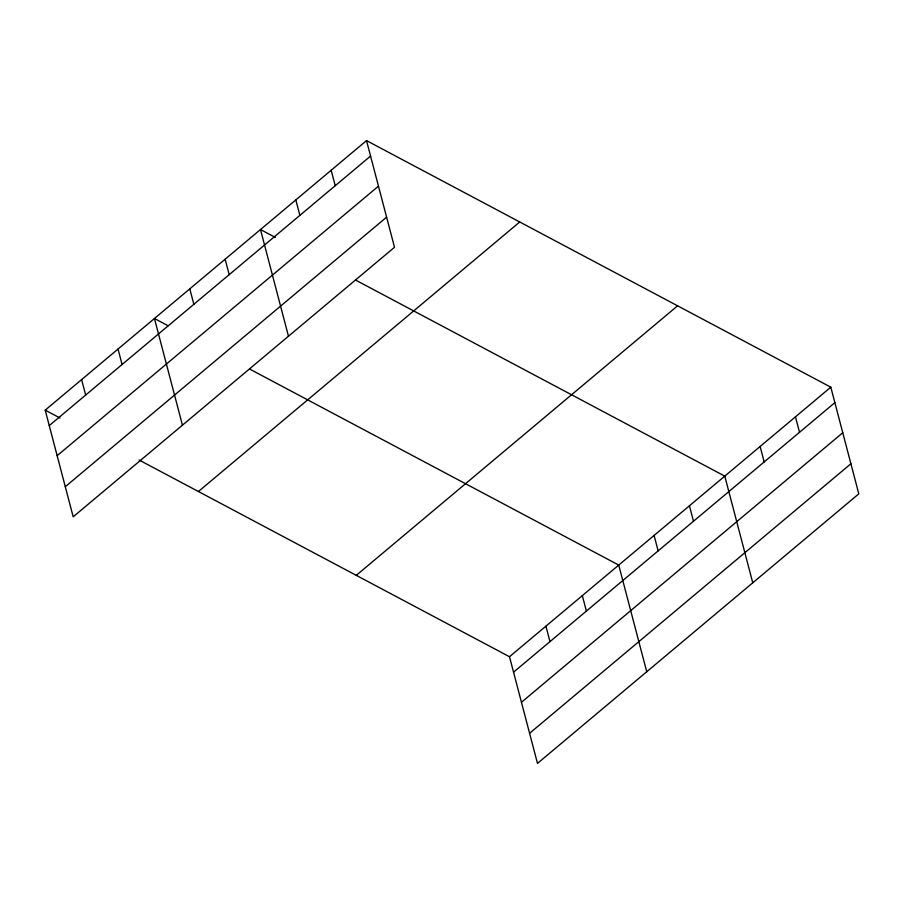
<?xml version="1.0" encoding="UTF-8"?>
<svg xmlns="http://www.w3.org/2000/svg" width="904" height="904" viewBox="0 0 904 904"><rect width="100%" height="100%" fill="white"/><g stroke="black" fill="none" stroke-linecap="round" stroke-linejoin="round"><path stroke-width="1.36" d="M366.515 140.606L394.506 247.278L73.19 516.817L45.2 410.145L366.515 140.606L830.81 387.183L858.8 493.855L537.484 763.394L509.494 656.722L139.103 460.012M49.257 425.592L370.572 156.064M57.155 455.695L378.471 186.156M65.291 486.714L386.607 217.175M198.417 491.516L519.732 221.977M356.278 575.351L677.593 305.812M509.494 656.722L830.81 387.183M513.551 672.18L834.867 402.642M521.45 702.284L842.765 432.745M529.586 733.291L850.901 463.763M275.313 237.424L260.488 229.548L288.466 336.22M355.622 280.082L724.782 476.137L752.761 582.809M168.042 325.711L154.448 318.502L182.438 425.174M249.594 369.024L618.743 565.079L646.733 671.751M45.2 410.145L60.026 418.01M795.475 416.834L799.52 432.293M760.128 446.486L764.185 461.944M689.436 505.788L693.492 521.235M654.089 535.428L658.146 550.886M582.334 595.634L586.38 611.081M545.914 626.178L549.971 641.637M331.169 170.257L335.226 185.704M295.823 199.897L299.879 215.355M225.141 259.199L229.198 274.658M189.795 288.851L193.851 304.309M118.028 349.046L122.085 364.504M81.62 379.59L85.665 395.048"/></g></svg>
